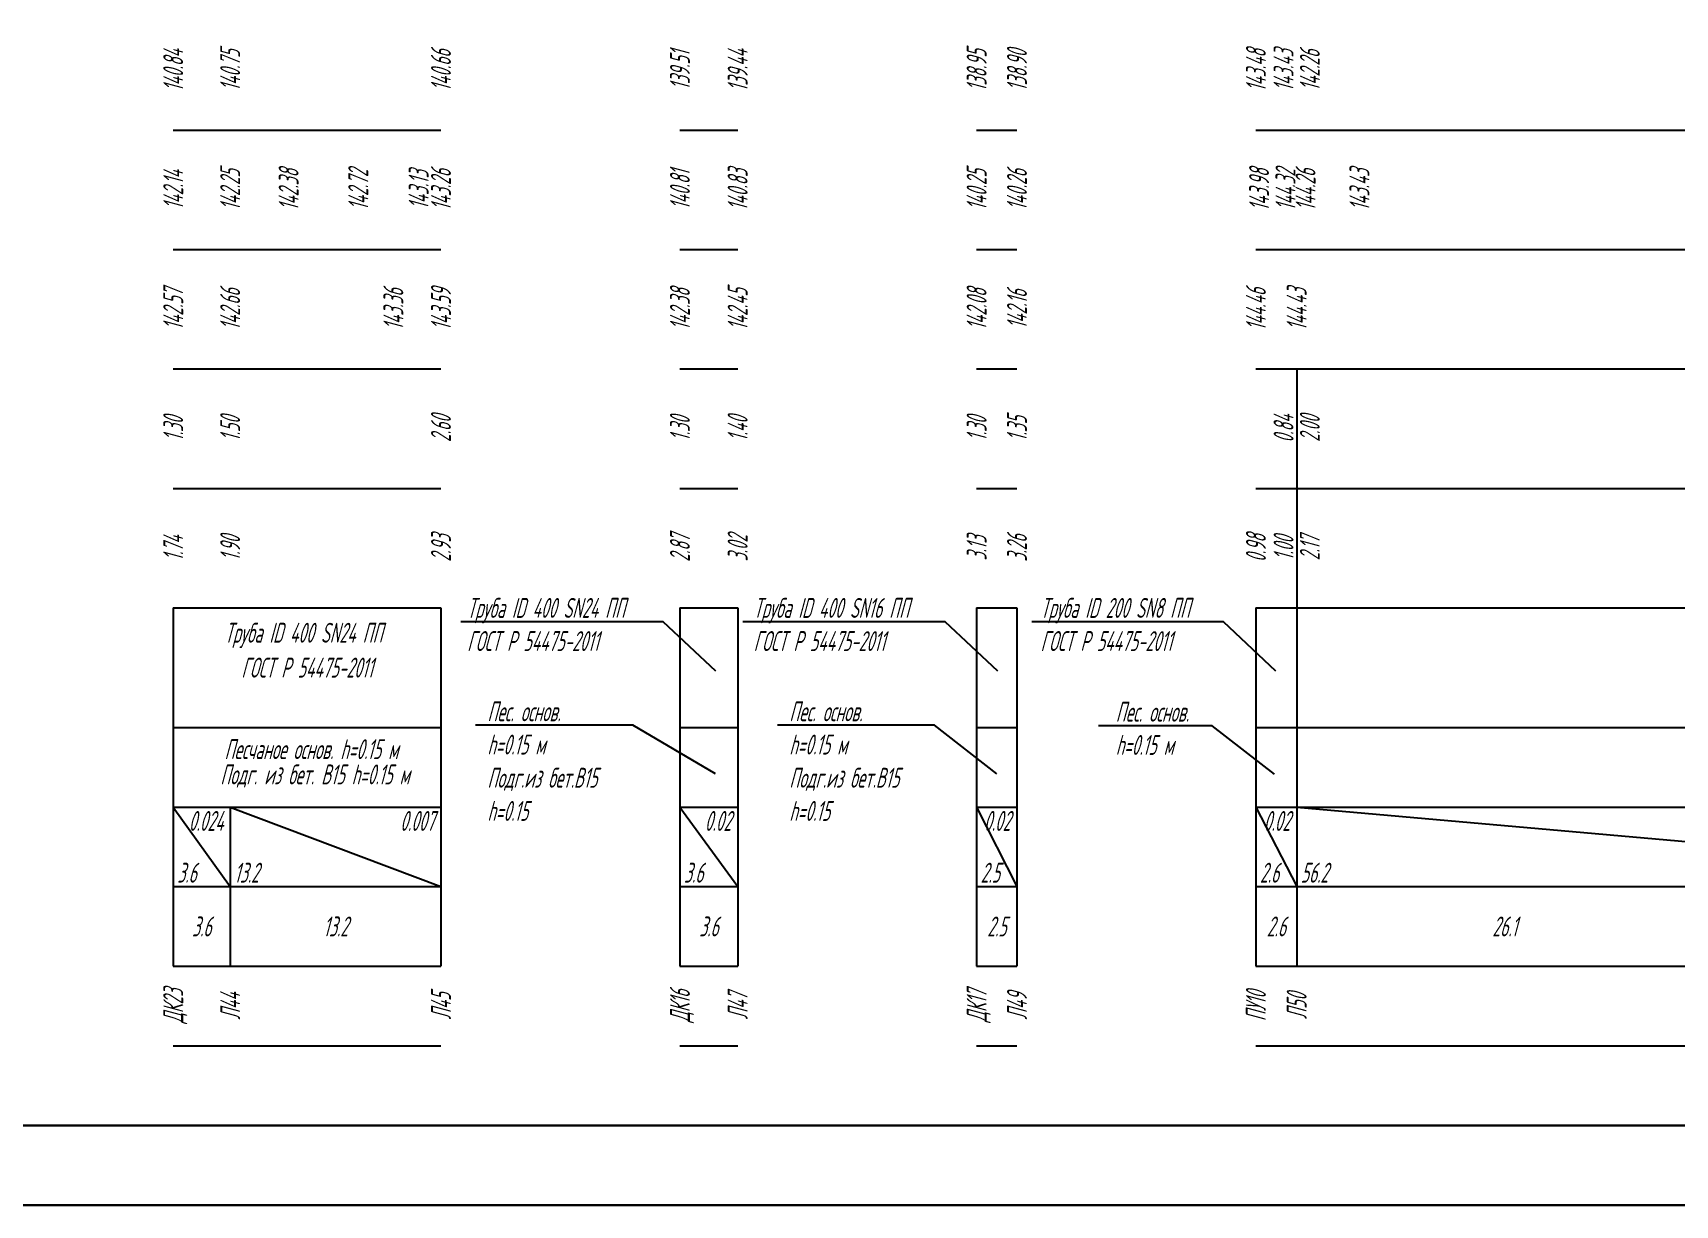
# Model space of a CAD drawing. Header units: metres. Extents: x -30 to 2050, y -671 to -251.
# Drawn here: x 1123.4 to 1329.6, y -670.5 to -523.3 of the extents above; entities that cross this region are included whole.
import ezdxf
from ezdxf import colors
from ezdxf.entities.mleader import LeaderData, LeaderLine
from ezdxf.enums import TextEntityAlignment as Align
from ezdxf.math import Vec2, Vec3

# ---------------------------------------------------------------- set-up
doc = ezdxf.new("R2010")
doc.units = ezdxf.units.M
doc.header["$LTSCALE"] = 0.2
doc.layers.add('МГТ_ИГ_Вспомогательный', color=220, linetype='Continuous', lineweight=30)
doc.layers.add('Таблица', color=7, linetype='Continuous')
doc.styles.add('SPDS', font='SPDS', dxfattribs={"width": 0.7, "oblique": 15, "height": 2.5})
doc.styles.get("Standard").update_dxf_attribs({"font": 'SPDS.shx', "width": 0.7, "oblique": 15, "height": 3})

# ---------------------------------------------------------------- blocks, each defined once
blk = doc.blocks.new('_None')

msp = doc.modelspace()

# ---------------------------------------------------------------- linework, layer by layer
at = {"layer": 'МГТ_ИГ_Вспомогательный', "color": 0}
for points in [[(-30, -250.55), (2050, -250.55), (2050, -670.55), (-30, -670.55)], [(2045, -660.55), (-10, -660.55), (-10, -255.55), (2045, -255.55)]]:
    msp.add_lwpolyline(points, close=True, dxfattribs=at)
at = {"layer": 'Таблица'}
for p, q in [((1141.04, -535.55), (1174.65, -535.55)), ((1204.65, -535.55), (1211.9, -535.55)), ((1241.9, -535.55), (1246.96, -535.55)), ((1276.96, -535.55), (1497.12, -535.55)), ((1141.04, -550.55), (1174.65, -550.55)), ((1204.65, -550.55), (1211.9, -550.55)), ((1241.9, -550.55), (1246.96, -550.55)), ((1276.96, -550.55), (1497.12, -550.55)), ((1141.04, -565.55), (1174.65, -565.55)), ((1204.65, -565.55), (1211.9, -565.55)), ((1241.9, -565.55), (1246.96, -565.55)), ((1276.96, -565.55), (1497.12, -565.55)), ((1282.08, -565.55), (1282.08, -580.55)), ((1141.04, -580.55), (1174.65, -580.55)), ((1204.65, -580.55), (1211.9, -580.55)), ((1241.9, -580.55), (1246.96, -580.55)), ((1276.96, -580.55), (1497.12, -580.55)), ((1282.08, -580.55), (1282.08, -595.55)), ((1141.04, -595.55), (1174.65, -595.55)), ((1141.04, -595.55), (1141.04, -610.55)), ((1174.65, -595.55), (1174.65, -610.55)), ((1204.65, -595.55), (1211.9, -595.55)), ((1204.65, -595.55), (1204.65, -610.55)), ((1211.9, -595.55), (1211.9, -610.55)), ((1241.9, -595.55), (1246.96, -595.55)), ((1241.9, -595.55), (1241.9, -610.55)), ((1246.96, -595.55), (1246.96, -610.55)), ((1276.96, -595.55), (1497.12, -595.55)), ((1276.96, -595.55), (1276.96, -610.55)), ((1282.08, -595.55), (1282.08, -620.55)), ((1141.04, -610.55), (1141.04, -620.55)), ((1141.04, -610.55), (1174.65, -610.55)), ((1174.65, -610.55), (1174.65, -620.55)), ((1204.65, -610.55), (1204.65, -620.55)), ((1204.65, -610.55), (1211.9, -610.55)), ((1211.9, -610.55), (1211.9, -620.55)), ((1241.9, -610.55), (1241.9, -620.55)), ((1241.9, -610.55), (1246.96, -610.55)), ((1246.96, -610.55), (1246.96, -620.55)), ((1276.96, -610.55), (1276.96, -620.55)), ((1276.96, -610.55), (1497.12, -610.55)), ((1141.04, -620.55), (1141.04, -630.55)), ((1141.04, -620.55), (1148.19, -630.55)), ((1141.04, -620.55), (1174.65, -620.55)), ((1148.19, -620.55), (1148.19, -630.55)), ((1148.19, -620.55), (1174.65, -630.55)), ((1174.65, -620.55), (1174.65, -630.55)), ((1204.65, -620.55), (1204.65, -630.55)), ((1204.65, -620.55), (1211.9, -630.55)), ((1204.65, -620.55), (1211.9, -620.55)), ((1211.9, -620.55), (1211.9, -630.55)), ((1241.9, -620.55), (1241.9, -630.55)), ((1241.9, -620.55), (1246.96, -630.55)), ((1241.9, -620.55), (1246.96, -620.55)), ((1246.96, -620.55), (1246.96, -630.55)), ((1276.96, -620.55), (1276.96, -630.55)), ((1276.96, -620.55), (1282.08, -630.55)), ((1276.96, -620.55), (1497.12, -620.55)), ((1282.08, -620.55), (1282.08, -630.55)), ((1282.08, -620.55), (1394.47, -630.55)), ((1141.04, -630.55), (1141.04, -640.55)), ((1141.04, -630.55), (1174.65, -630.55)), ((1148.19, -630.55), (1148.19, -640.55)), ((1174.65, -630.55), (1174.65, -640.55)), ((1204.65, -630.55), (1204.65, -640.55)), ((1204.65, -630.55), (1211.9, -630.55)), ((1211.9, -630.55), (1211.9, -640.55)), ((1241.9, -630.55), (1241.9, -640.55)), ((1241.9, -630.55), (1246.96, -630.55)), ((1246.96, -630.55), (1246.96, -640.55)), ((1276.96, -630.55), (1276.96, -640.55)), ((1276.96, -630.55), (1497.12, -630.55)), ((1282.08, -630.55), (1282.08, -640.55)), ((1141.04, -640.55), (1174.65, -640.55)), ((1204.65, -640.55), (1211.9, -640.55)), ((1241.9, -640.55), (1246.96, -640.55)), ((1276.96, -640.55), (1497.12, -640.55)), ((1141.04, -650.55), (1174.65, -650.55)), ((1204.65, -650.55), (1211.9, -650.55)), ((1241.9, -650.55), (1246.96, -650.55)), ((1276.96, -650.55), (1497.12, -650.55))]:
    msp.add_line(p, q, dxfattribs=at)

# ---------------------------------------------------------------- texts
at = {"layer": 'Таблица', "oblique": 15, "width": 0.7}
for s, p in [('140.84', (1141.04, -528.05)), ('140.75', (1148.19, -528.05)), ('140.66', (1174.65, -528.05)), ('139.51', (1204.65, -528.05)), ('139.44', (1211.9, -528.05)), ('138.95', (1241.9, -528.05)), ('138.90', (1246.96, -528.05)), ('143.48', (1276.96, -528.05)), ('142.25', (1148.19, -543.05)), ('142.25', (1148.19, -543.05)), ('142.38', (1155.53, -543.05)), ('142.72', (1164.27, -543.05)), ('143.13', (1171.85, -543.05)), ('143.26', (1174.65, -543.05)), ('140.81', (1204.65, -543.05)), ('140.83', (1211.9, -543.05)), ('140.25', (1241.9, -543.05)), ('140.26', (1246.96, -543.05)), ('143.98', (1277.36, -543.05)), ('144.32', (1280.67, -543.05)), ('144.26', (1283.19, -543.05)), ('144.26', (1283.19, -543.05)), ('143.43', (1289.96, -543.05)), ('142.14', (1141.04, -543.05)), ('142.57', (1141.04, -558.05)), ('142.66', (1148.19, -558.05)), ('142.66', (1148.19, -558.05)), ('143.36', (1168.68, -558.05)), ('143.59', (1174.65, -558.05)), ('142.38', (1204.65, -558.05)), ('142.45', (1211.9, -558.05)), ('142.08', (1241.9, -558.05)), ('142.16', (1246.96, -558.05)), ('144.46', (1276.96, -558.05)), ('144.43', (1282.08, -558.05)), ('144.43', (1282.08, -558.05)), ('1.50', (1148.19, -573.05)), ('2.60', (1174.65, -573.05)), ('1.40', (1211.9, -573.05)), ('1.35', (1246.96, -573.05)), ('1.30', (1141.04, -573.05)), ('1.30', (1204.65, -573.05)), ('1.30', (1241.9, -573.05)), ('1.74', (1141.04, -588.05)), ('1.90', (1148.19, -588.05)), ('2.93', (1174.65, -588.05)), ('2.87', (1204.65, -588.05)), ('3.02', (1211.9, -588.05)), ('3.13', (1241.9, -588.05)), ('3.26', (1246.96, -588.05)), ('0.98', (1276.96, -588.05)), ('ДК23', (1141.04, -645.55)), ('ДК16', (1204.65, -645.55)), ('ДК17', (1241.9, -645.55)), ('Л44', (1148.19, -645.55)), ('Л45', (1174.65, -645.55)), ('Л47', (1211.9, -645.55)), ('Л49', (1246.96, -645.55)), ('ПУ10', (1276.96, -645.55)), ('Л50', (1282.08, -645.55))]:
    msp.add_text(s, height=2.5, rotation=90, dxfattribs=at).set_placement(p, align=Align.MIDDLE_CENTER)
for s, p in [('143.43', (1281.68, -528.05)), ('0.84', (1281.68, -573.05)), ('1.00', (1281.68, -588.05))]:
    msp.add_text(s, height=2.5, rotation=90, dxfattribs=at).set_placement(p, align=Align.CENTER)
for s, p in [('142.26', (1282.48, -528.05)), ('2.00', (1282.48, -573.05)), ('2.17', (1282.48, -588.05))]:
    msp.add_text(s, height=2.5, rotation=90, dxfattribs=at).set_placement(p, align=Align.TOP_CENTER)
msp.add_text('Труба ID 400 SN24 ПП ', height=2.5, dxfattribs=at).set_placement((1157.85, -599.92), align=Align.CENTER)
for s, p in [('ГОСТ Р 54475-2011', (1157.85, -603.05)), ('Песчаное основ. h=0.15 м  ', (1159.27, -613.29)), ('Подг. из бет. B15 h=0.15 м ', (1159.27, -616.46)), ('3.6', (1144.61, -635.55)), ('13.2', (1161.42, -635.55)), ('3.6', (1208.28, -635.55)), ('2.5', (1244.43, -635.55)), ('2.6', (1279.52, -635.55)), ('26.1', (1308.19, -635.55))]:
    msp.add_text(s, height=2.5, dxfattribs=at).set_placement(p, align=Align.MIDDLE_CENTER)
for s, p in [('0.024', (1147.35, -621.05)), ('0.007', (1173.82, -621.05)), ('0.02', (1211.07, -621.05)), ('0.02', (1246.12, -621.05)), ('0.02', (1281.24, -621.05))]:
    msp.add_text(s, height=2.5, dxfattribs=at).set_placement(p, align=Align.TOP_RIGHT)
for s, p in [('3.6', (1141.54, -630.05)), ('13.2', (1148.69, -630.05)), ('3.6', (1205.15, -630.05)), ('2.5', (1242.4, -630.05)), ('2.6', (1277.46, -630.05)), ('56.2', (1282.58, -630.05))]:
    msp.add_text(s, height=2.5, dxfattribs=at).set_placement(p)

# ---------------------------------------------------------------- leaders
at = {"layer": 'Таблица'}
ml = msp.add_multileader_mtext('Standard', dxfattribs=at)
ml.set_content('Труба ID 400 SN24 ПП\\PГОСТ Р 54475-2011 ', color=256, style='SPDS')
ml.set_leader_properties()
ml.set_arrow_properties(name='NONE')
ml.build(insert=Vec2(0, 0))
ml.multileader.update_dxf_attribs({"text_left_attachment_type": 6, "text_right_attachment_type": 6, "dogleg_length": 0.5, "arrow_head_size": 1})
ctx = ml.context
ctx.base_point, ctx.char_height, ctx.arrow_head_size, ctx.landing_gap_size, ctx.plane_origin = Vec3(1177.94, -597.3), 2.5, 1, 0, Vec3(-687.98, 139.54)
ctx.left_attachment, ctx.right_attachment = 6, 6
notes = []
notes.append((ctx, [(0, (1, 1, 0), (1202.56, -597.3), (-1, 0), 0.5, [(0, [(1209.16, -603.51)], 0, [])])]))
ctx.mtext.insert, ctx.mtext.width, ctx.mtext.defined_height, ctx.mtext.line_spacing_style, ctx.mtext.flow_direction = Vec3(1177.94, -594.3), 30.7466, 8.51, 2, 5
ml = msp.add_multileader_mtext('Standard', dxfattribs=at)
ml.set_content('Труба ID 400 SN16 ПП\\PГОСТ Р 54475-2011 ', color=256, style='SPDS')
ml.set_leader_properties()
ml.set_arrow_properties(name='NONE')
ml.build(insert=Vec2(0, 0))
ml.multileader.update_dxf_attribs({"text_left_attachment_type": 6, "text_right_attachment_type": 6, "dogleg_length": 0.5, "arrow_head_size": 1})
ctx = ml.context
ctx.base_point, ctx.char_height, ctx.arrow_head_size, ctx.landing_gap_size, ctx.plane_origin = Vec3(1213.9, -597.3), 2.5, 1, 0, Vec3(-652.58, 139.54)
ctx.left_attachment, ctx.right_attachment = 6, 6
notes.append((ctx, [(0, (1, 1, 0), (1237.96, -597.3), (-1, 0), 0.5, [(0, [(1244.55, -603.51)], 0, [])])]))
ctx.mtext.insert, ctx.mtext.width, ctx.mtext.defined_height, ctx.mtext.line_spacing_style, ctx.mtext.flow_direction = Vec3(1213.9, -594.3), 30.7466, 8.51, 2, 5
ml = msp.add_multileader_mtext('Standard', dxfattribs=at)
ml.set_content('Труба ID 200 SN8 ПП\\PГОСТ Р 54475-2011 ', color=256, style='SPDS')
ml.set_leader_properties()
ml.set_arrow_properties(name='NONE')
ml.build(insert=Vec2(0, 0))
ml.multileader.update_dxf_attribs({"text_left_attachment_type": 6, "text_right_attachment_type": 6, "dogleg_length": 0.5, "arrow_head_size": 1})
ctx = ml.context
ctx.base_point, ctx.char_height, ctx.arrow_head_size, ctx.landing_gap_size, ctx.plane_origin = Vec3(1249.92, -597.3), 2.5, 1, 0, Vec3(-617.67, 139.54)
ctx.left_attachment, ctx.right_attachment = 6, 6
notes.append((ctx, [(0, (1, 1, 0), (1272.87, -597.3), (-1, 0), 0.5, [(0, [(1279.47, -603.51)], 0, [])])]))
ctx.mtext.insert, ctx.mtext.width, ctx.mtext.defined_height, ctx.mtext.line_spacing_style, ctx.mtext.flow_direction = Vec3(1249.92, -594.3), 30.7466, 8.51, 2, 5
ml = msp.add_multileader_mtext('Standard', dxfattribs=at)
ml.set_content('Пес. основ. \\Ph=0.15 м \\PПодг.из бет.B15 \\Ph=0.15 ', color=256, style='SPDS')
ml.set_leader_properties()
ml.set_arrow_properties(name='NONE')
ml.build(insert=Vec2(0, 0))
ml.multileader.update_dxf_attribs({"text_left_attachment_type": 6, "text_right_attachment_type": 6, "dogleg_length": 0.5, "arrow_head_size": 1})
ctx = ml.context
ctx.base_point, ctx.char_height, ctx.arrow_head_size, ctx.landing_gap_size, ctx.plane_origin = Vec3(1180.48, -610.29), 2.5, 1, 0, Vec3(-691.75, 131.1)
ctx.left_attachment, ctx.right_attachment = 6, 6
notes.append((ctx, [(0, (1, 1, 0), (1198.72, -610.29), (-1, 0), 0.5, [(0, [(1209.11, -616.39)], 0, [])])]))
ctx.mtext.insert, ctx.mtext.width, ctx.mtext.defined_height, ctx.mtext.line_spacing_style, ctx.mtext.flow_direction = Vec3(1180.48, -607.29), 28.2443, 9.03, 2, 5
ml = msp.add_multileader_mtext('Standard', dxfattribs=at)
ml.set_content('Пес. основ. \\Ph=0.15 м \\PПодг.из бет.B15 \\Ph=0.15 ', color=256, style='SPDS')
ml.set_leader_properties()
ml.set_arrow_properties(name='NONE')
ml.build(insert=Vec2(0, 0))
ml.multileader.update_dxf_attribs({"text_left_attachment_type": 6, "text_right_attachment_type": 6, "dogleg_length": 0.5, "arrow_head_size": 1})
ctx = ml.context
ctx.base_point, ctx.char_height, ctx.arrow_head_size, ctx.landing_gap_size, ctx.plane_origin = Vec3(1218.38, -610.29), 2.5, 1, 0, Vec3(-656.41, 131.1)
ctx.left_attachment, ctx.right_attachment = 6, 6
notes.append((ctx, [(0, (1, 1, 0), (1236.61, -610.29), (-1, 0), 0.5, [(0, [(1244.45, -616.39)], 0, [])])]))
ctx.mtext.insert, ctx.mtext.width, ctx.mtext.defined_height, ctx.mtext.line_spacing_style, ctx.mtext.flow_direction = Vec3(1218.38, -607.29), 28.2443, 9.03, 2, 5
ml = msp.add_multileader_mtext('Standard', dxfattribs=at)
ml.set_content('Пес. основ. \\Ph=0.15 м  ', color=256, style='SPDS')
ml.set_leader_properties()
ml.set_arrow_properties(name='NONE')
ml.build(insert=Vec2(0, 0))
ml.multileader.update_dxf_attribs({"text_left_attachment_type": 6, "text_right_attachment_type": 6, "dogleg_length": 0.5, "arrow_head_size": 1})
ctx = ml.context
ctx.base_point, ctx.char_height, ctx.arrow_head_size, ctx.landing_gap_size, ctx.plane_origin = Vec3(1259.36, -610.34), 2.5, 1, 0, Vec3(-621.57, 131.05)
ctx.left_attachment, ctx.right_attachment = 6, 6
notes.append((ctx, [(0, (1, 1, 0), (1271.45, -610.34), (-1, 0), 0.5, [(0, [(1279.28, -616.43)], 0, [])])]))
ctx.mtext.insert, ctx.mtext.width, ctx.mtext.defined_height, ctx.mtext.line_spacing_style, ctx.mtext.flow_direction = Vec3(1259.36, -607.34), 28.2443, 9.03, 2, 5
for ctx, leaders in notes:
    for number, flags, end, landing, length, lines in leaders:
        leader = LeaderData()
        leader.index, (leader.has_last_leader_line, leader.has_dogleg_vector, leader.attachment_direction) = number, flags
        leader.last_leader_point, leader.dogleg_vector, leader.dogleg_length = Vec3(end), Vec3(landing), length
        for number, points, colour, breaks in lines:
            line = LeaderLine()
            line.index, line.vertices, line.color, line.breaks = number, Vec3.list(points), colors.encode_raw_color(colour), breaks
            leader.lines.append(line)
        ctx.leaders.append(leader)

doc.saveas('drawing.dxf')
